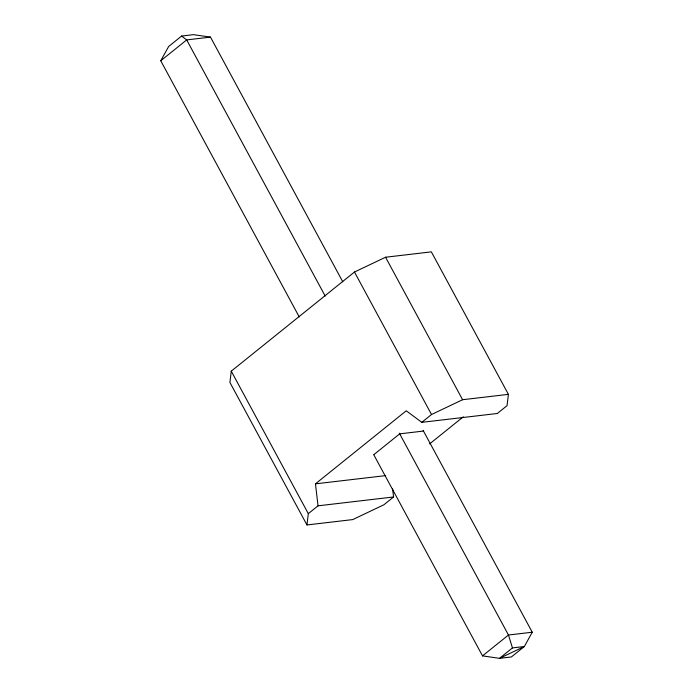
<?xml version="1.0" encoding="UTF-8"?>
<svg xmlns="http://www.w3.org/2000/svg" width="693" height="693" viewBox="0 0 693 693"><rect width="100%" height="100%" fill="white"/><g stroke="black" fill="none" stroke-linecap="round" stroke-linejoin="round"><path stroke-width="1.04" d="M306.964 524.956L308.307 513.652L318.035 505.829L315.454 483.844L406.245 410.793L421.794 422.34L497.331 413.478L507.059 405.656L508.402 394.352L431.358 251.862L385.559 257.233L354.478 272.02L231.263 371.162L229.92 382.467L306.964 524.956L352.763 519.585L383.844 504.799L393.572 496.968L392.584 488.591M299.237 316.909L160.75 60.776L168.65 46.483L181.618 36.045L193.512 34.65L210.481 37.119L342.792 281.826M423.102 430.362L532.25 632.224L524.35 646.517L511.382 656.955L499.488 658.35L482.519 655.881L373.891 454.972M160.75 60.776L186.686 39.908L210.481 37.119M373.752 454.721L399.696 433.853L423.484 431.063M421.794 422.34L431.522 414.509L462.603 399.722L508.402 394.352M429.66 443.875L463.288 416.814M482.519 655.881L508.463 635.013L532.25 632.224M512.456 647.912L499.488 658.35L524.35 646.517L512.456 647.912L508.463 635.013L399.315 433.151M315.454 483.844L385.672 475.615M318.035 505.829L393.572 496.968M181.618 36.045L186.686 39.908L325.182 296.041M385.559 257.233L462.603 399.722M354.478 272.02L431.522 414.509M231.263 371.162L308.307 513.652"/></g></svg>
